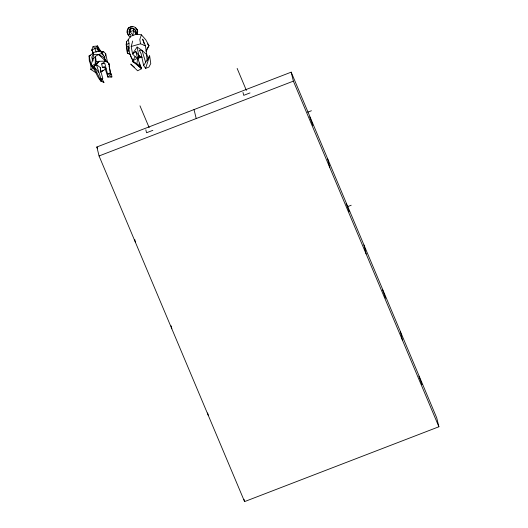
<?xml version="1.0" encoding="UTF-8"?>
<svg xmlns="http://www.w3.org/2000/svg" width="528" height="528" viewBox="0 0 528 528"><rect width="100%" height="100%" fill="white"/><g stroke="black" fill="none" stroke-linecap="round" stroke-linejoin="round"><path stroke-width="0.79" d="M136.112 34.016L136.132 32.386L135.419 30.466L133.135 28.439L131.096 28.347L129.69 30.136L129.32 33.436L130.416 35.257M135.96 33.007L136 31.007L134.706 29.258L132.779 28.076L131.36 28.123L129.73 29.047L129.017 31.475L129.314 33.568L130.271 34.729M103.508 55.552L101.825 51.869L100.538 50.728L92.743 52.642L93.793 54.707L98.564 54.529L105.653 61.162L101.699 63.888L102.379 67.393L104.478 66.64L107.87 77.088L111.883 76.916L111.494 74.111L110.352 73.359L108.814 63.188L105.653 61.162L99.059 61.268L96.446 64.581L100.901 78.626L102.003 79.055L103.924 82.427L101.046 81.213C96.71 76.877 95.759 70.488 91.76 65.789L95.231 63.947L95.423 56.39L98.564 54.529L101.554 53.559L104.834 56.905L104.623 59.261M105.607 55.869L105.706 53.75L103.732 51.83L101.825 51.869M130.475 54.503L127.42 53.275L126.205 44.728L126.482 41.857L130.7 36.3L136.343 34.195L141.418 34.822L145.735 39.739L149.008 45.573L146.144 51.46M96.109 72.917L90.763 69.386L91.344 64.409L93.793 54.707M139.029 63.076L141.603 68.713L136.884 64.211L137.597 58.106L138.857 55.664L137.122 47.038L132.528 53.902L135.181 56.747L137.597 58.106L141.603 68.713L137.617 70.785L130.759 64.079L134.515 67.406M99.561 51.143L99.792 49.645L97.555 46.015L93.106 46.424L91.714 50.048L93.37 52.754M95.231 63.947L96.281 61.763L99.059 61.268L93.832 66.323L93.403 68.402L90.763 69.386M109.857 73.755L110.345 71.537L109.111 66.343M137.927 59.492L138.857 55.664L135.828 51.566L132.528 53.902L131.215 46.484L132.693 41.039M136.792 34.657L137.689 31.258C137.214 28.664 135.122 26.875 132.574 26.4C127.585 26.314 125.479 32.406 128.753 35.785L130.733 37.118M133.135 28.439L133.505 30.446L132.95 35.185L130.145 31.726L131.096 28.347M145.622 68.369L149.642 55.869L150.77 63.571L148.863 67.122L145.622 68.369L143.662 65.604L141.108 53.691L139.293 50.226L141.999 50.378L146.296 54.226L147.253 60.436M141.418 34.822L139.808 39.435L140.527 43.791L145.451 45.784L146.573 53.757L148.454 58.865M92.809 54.503L91.806 57.281L92.644 60.958M138.857 55.664L137.94 58.087L142.144 57.354L138.857 55.664L140.389 57.526L138.362 56.562M99.007 51.572L99.792 49.645M148.79 57.875L149.642 55.869L143.662 65.604M101.046 81.213L102.003 79.055L102.821 78.599L100.676 70.864L100.32 67.564L96.446 64.581L93.832 66.323L101.046 81.213L100.901 78.626M133.148 62.278L132.759 60.819L135.181 56.747M146.025 50.497L149.008 45.573L147.286 43.877M104.834 56.905L104.135 57.862L104.702 59.308M129.34 27.456L127.723 29.192L127.235 32.287L128.753 35.785M92.75 51.506L91.714 50.048L94.948 48.536L97.555 46.015L98.38 51.328M108.814 63.188L109.567 65.413L108.662 64.159M92.71 53.513L89.107 55.902L89.272 60.463L91.265 66.739M100.643 71.636L103.316 70.455L100.485 71.518M102.155 71.214L106.115 68.746M128.997 47.593L128.033 46.312L128.997 51.487L132.759 60.819L137.597 58.106L135.828 51.566M126.205 44.728L128.99 43.256L128.403 39.805M132.574 26.4L128.634 27.938L127.182 30.525L127.281 32.974M96.875 146.982L291.185 72.158L436.702 417.793L438.893 426.769L244.576 501.6L99.059 155.965L96.875 146.982L97.508 148.5M152.836 130.343L146.546 132.766L145.84 129.862M249.995 92.928L243.705 95.35L242.992 92.446M99.059 155.965L293.377 81.134L291.185 72.158M307.573 112.22L311.414 110.741M347.358 206.719L351.199 205.24M130.145 31.726L133.505 30.446L136.343 34.195M131.215 46.484L140.527 43.791M104.518 57.763L98.564 54.529M101.699 63.888L104.788 63.268L107.547 74.032L110.352 73.359M90.677 55.585L89.107 55.902L90.928 64.72M101.482 52.272L103.732 51.83M105.646 67.459L102.379 67.393L105.659 67.61M107.547 74.032L111.494 74.111L107.87 77.088L107.58 74.752M110.543 76.811L111.883 76.916M93.106 46.424L94.948 48.536L98.234 49.038M129.499 53.843L127.42 53.275L126.482 41.857M144.078 45.388L145.451 45.784L142.659 39.138L144.104 43.718M141.603 68.713L132.231 61.037L136.884 64.211L140.422 65.518M137.122 47.038L141.999 50.378L145.669 62.41M132.759 60.819L136.884 64.211M92.743 52.642L93.311 53.11M94.618 69.425L93.403 68.402L91.344 64.409L91.76 65.789M93.832 66.323L98.63 72.25M107.303 62.264L104.135 57.862L105.052 60.086M135.412 27.502L137.465 30.479L137.062 34.043L137.689 31.258L136.633 28.756M103.099 81.226L103.924 82.427M130.317 55.73L133.34 61.03M128.033 46.312L129.03 48.556M312.827 125.446L309.764 116.939M349.206 211.853L346.144 203.353M385.585 298.261L382.523 289.76M421.964 384.674L418.902 376.167M293.377 81.134L438.893 426.769M237.138 68.409L246.391 90.4M139.979 105.824L149.18 127.677M100.538 50.728L101.554 53.559M94.948 48.536L96.195 52.081M400.323 331.379L402.514 340.362M363.944 244.972L366.135 253.955M327.565 158.565L329.756 167.548M194.033 109.567L196.218 118.549M244.028 499.356L244.576 501.6M207.649 412.949L208.197 415.193M171.092 325.789L171.818 328.779M134.713 239.382L135.439 242.372M105.706 53.75L107.428 61.915M96.281 61.763L95.423 56.39L92.928 59.453L93.067 60.918M97.555 46.015L98.274 51.335M100.32 67.564L100.709 72.369M91.377 65.076L91.469 66.706M128.99 43.256L128.997 51.487"/></g></svg>
